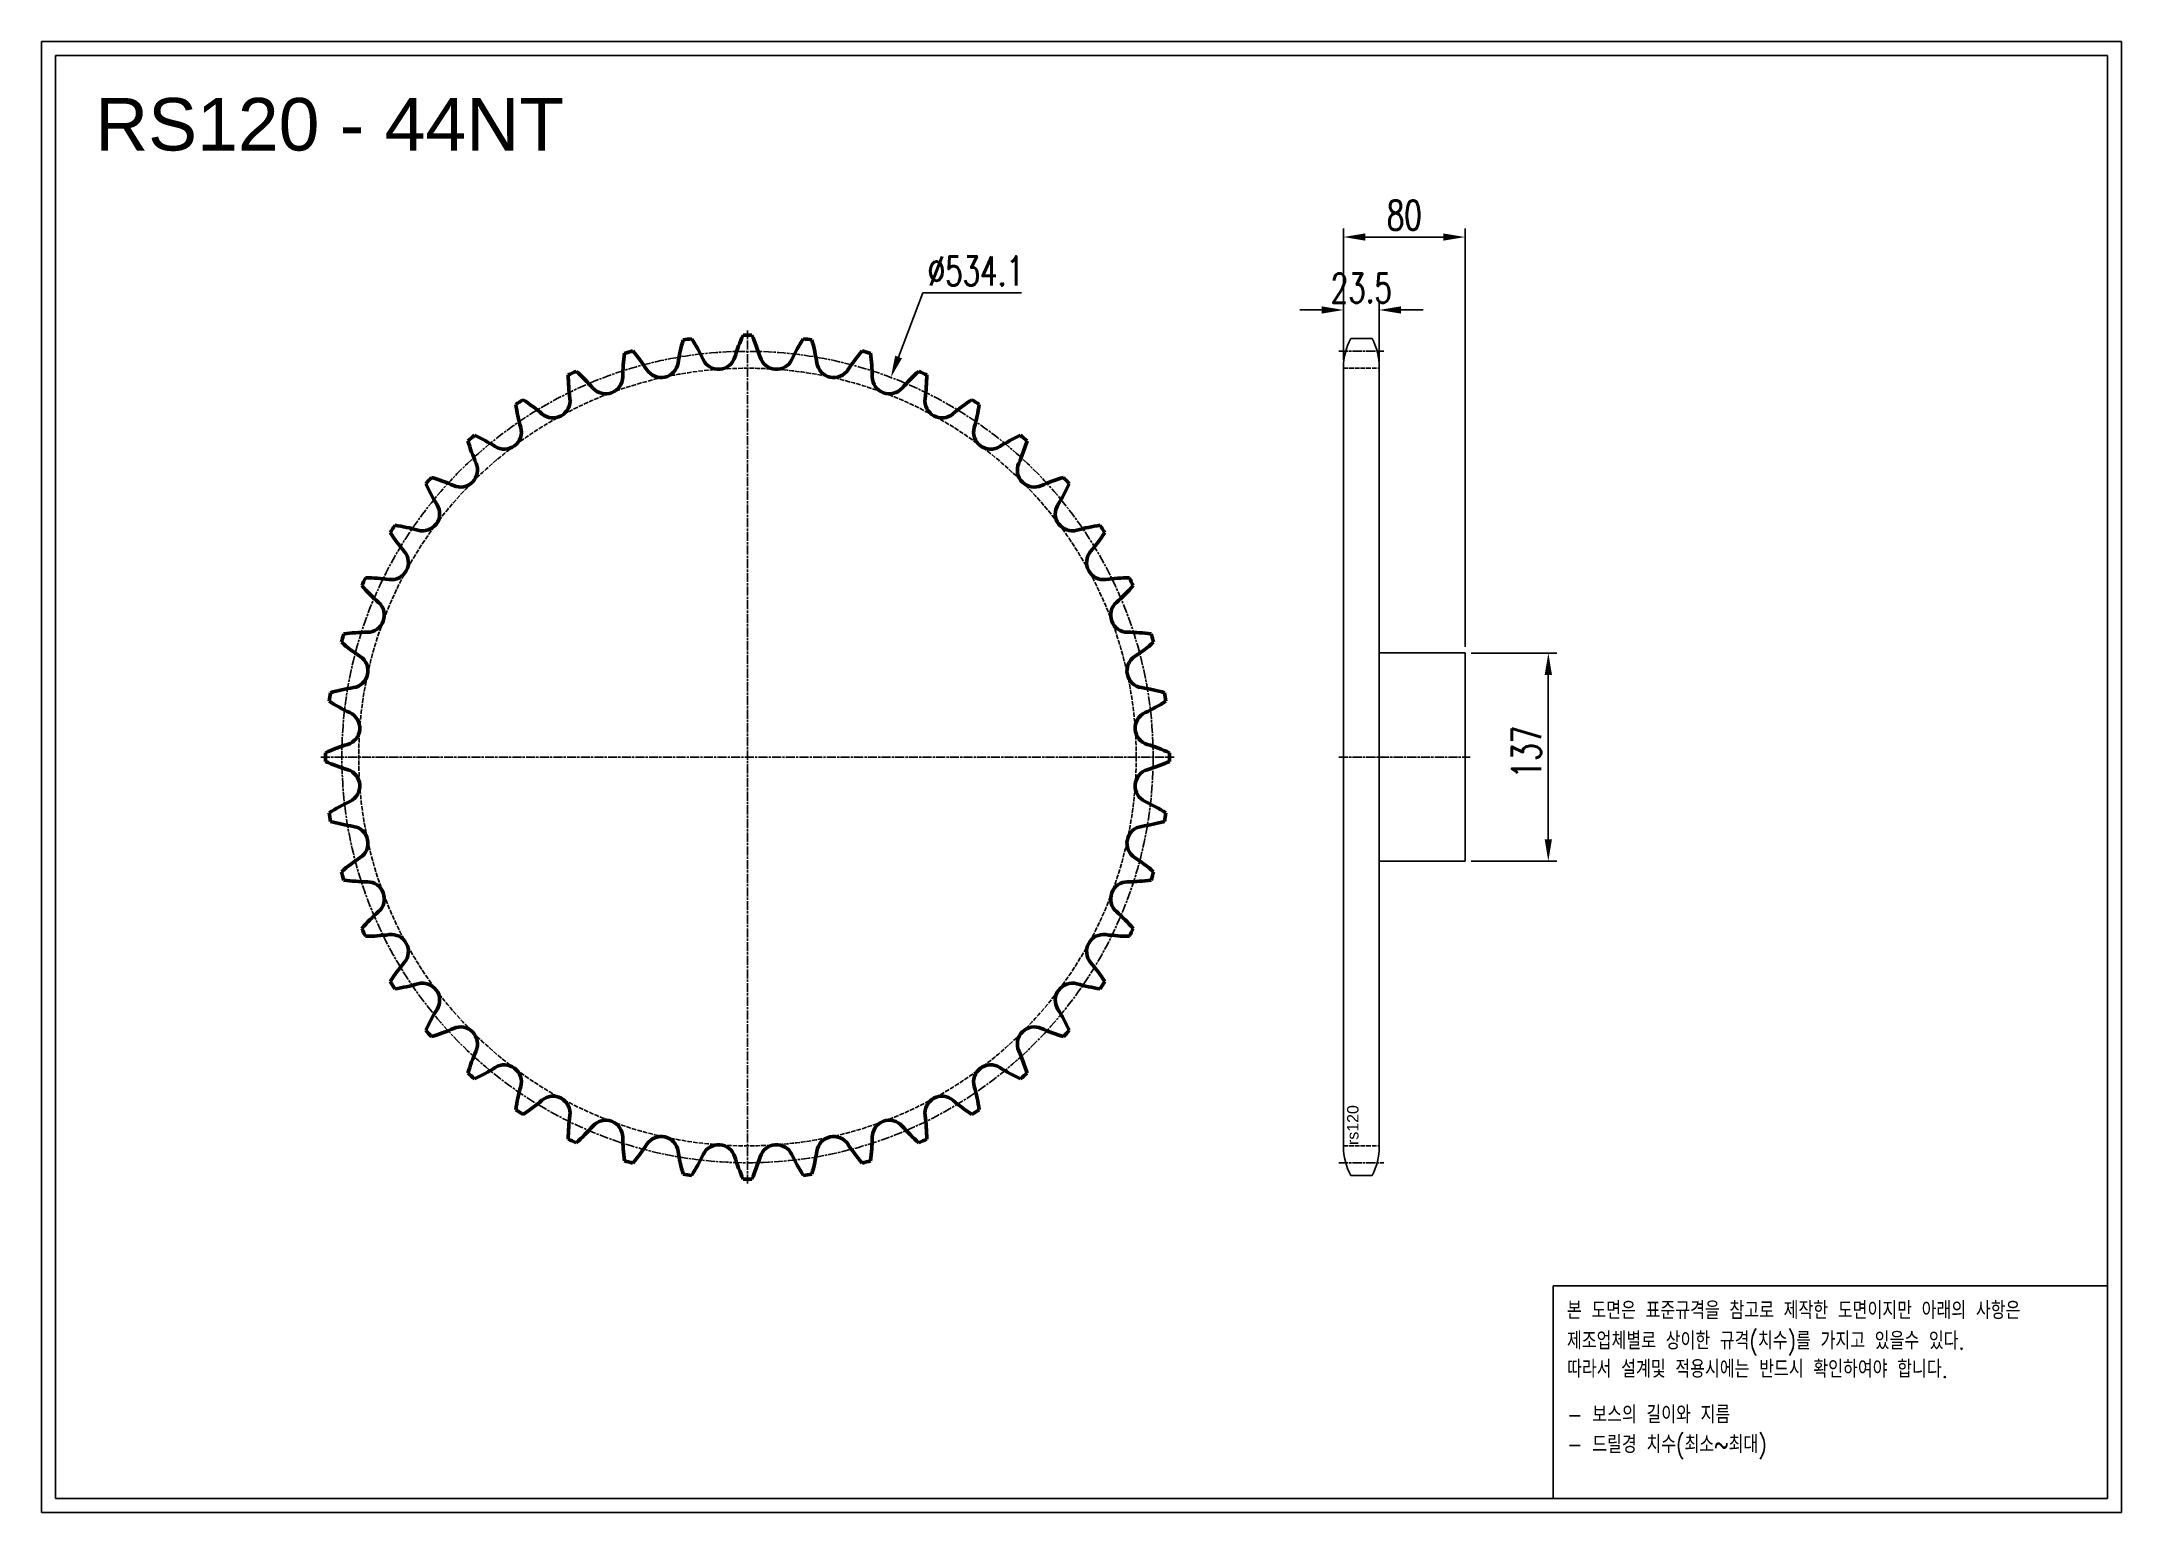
# Model space of a CAD drawing. Header units: millimetres. Extents: x -61616 to -60247, y 42126 to 43094.
import ezdxf

# ---------------------------------------------------------------- set-up
doc = ezdxf.new("R2010")
doc.units = ezdxf.units.MM
for name, pattern in [('AM_ISO02W050', [7.5, 6, -1.5]), ('AM_ISO02W050x2', [3.75, 3, -0.75]), ('AM_ISO08W050', [18, 12, -1.5, 3, -1.5]), ('AM_ISO08W050x2', [9, 6, -0.75, 1.5, -0.75])]:
    doc.linetypes.add(name, pattern=pattern)
for name, color, linetype, lineweight in [('AM_0N', 7, 'Continuous', 50), ('AM_3N', 6, 'AM_ISO02W050', 25), ('AM_7', 4, 'AM_ISO08W050', 25), ('AM_7N', 4, 'AM_ISO08W050', 25)]:
    doc.layers.add(name, color=color, linetype=linetype, lineweight=lineweight)
doc.layers.add('S-DIM', color=7, linetype='Continuous')
doc.styles.add('HAN', font='ROMANS.shx', dxfattribs={"width": 0.7, "bigfont": 'whgtxt.shx'})
doc.styles.add('HSG', font='SIMPLEX.shx', dxfattribs={"width": 0.7, "bigfont": 'HSG.shx'})
doc.styles.get("Standard").update_dxf_attribs({"font": 'arial.ttf'})
doc.dimstyles.new('APP32', dxfattribs={"dimscale": 8, "dimtxt": 2.4, "dimasz": 1.8, "dimexe": 0.7, "dimexo": 0.5, "dimgap": 0.6, "dimtad": 1, "dimtoh": 1, "dimdec": 1, "dimrnd": 0.01, "dimzin": 9, "dimdsep": 46, "dimtxsty": 'HSG', "dimcen": 0, "dimclrd": 1, "dimclre": 1, "dimclrt": 256, "dimazin": 2, "dimtp": 1, "dimtm": 1, "dimtfac": 0.5, "dimtdec": 1, "dimtofl": 0, "dimtmove": 0, "dimatfit": 3, "dimfxl": 0, "dimtvp": 1, "dimtolj": 2, "dimlwd": -1, "dimlwe": -1, "dimarcsym": 0})

# ---------------------------------------------------------------- blocks, each defined once
blk = doc.blocks.new('*D1')
at = {"layer": 'Defpoints', "color": 0, "transparency": 16777216}
for p in [(-61057.2, 42872.9), (-61246, 42373.2)]:
    blk.add_point(p, dxfattribs=at)
at = {"layer": 'S-DIM', "color": 1, "transparency": 16777216}
for p, q in [((-61036.2, 42928.5), (-61052.2, 42886.3)), ((-60971.3, 42928.5), (-61036.2, 42928.5))]:
    blk.add_line(p, q, dxfattribs=at)
blk.add_solid([(-61054.4, 42887.2), (-61049.9, 42885.5), (-61057.2, 42872.9)], dxfattribs=at)
at = {"layer": 'S-DIM', "transparency": 16777216, "insert": (-61001.3, 42942.9), "char_height": 19.2, "attachment_point": 5, "style": 'HSG'}
blk.add_mtext('\\A2;∅534.1', dxfattribs=at)
blk = doc.blocks.new('*D2')
at = {"layer": 'Defpoints', "color": 0, "transparency": 16777216}
for p in [(-60679.2, 42691.5), (-60679.2, 42554.5), (-60624.4, 42554.5)]:
    blk.add_point(p, dxfattribs=at)
at = {"layer": 'S-DIM', "color": 1, "transparency": 16777216}
for p, q in [((-60675.2, 42691.5), (-60618.8, 42691.5)), ((-60624.4, 42677.1), (-60624.4, 42568.9)), ((-60675.2, 42554.5), (-60618.8, 42554.5))]:
    blk.add_line(p, q, dxfattribs=at)
for points in [[(-60626.8, 42677.1), (-60622, 42677.1), (-60624.4, 42691.5)], [(-60626.8, 42568.9), (-60622, 42568.9), (-60624.4, 42554.5)]]:
    blk.add_solid(points, dxfattribs=at)
at = {"layer": 'S-DIM', "transparency": 16777216, "insert": (-60638.8, 42626.3), "char_height": 19.2, "attachment_point": 5, "rotation": 90, "style": 'HSG'}
blk.add_mtext('\\A2;137', dxfattribs=at)
blk = doc.blocks.new('*D3')
at = {"layer": 'Defpoints', "color": 0, "transparency": 16777216}
for p in [(-60735.7, 42917.3), (-60759.2, 42880.2), (-60735.7, 42879.5)]:
    blk.add_point(p, dxfattribs=at)
at = {"layer": 'S-DIM', "color": 1, "transparency": 16777216}
for p, q in [((-60759.2, 42884.2), (-60759.2, 42922.9)), ((-60735.7, 42883.5), (-60735.7, 42922.9)), ((-60773.6, 42917.3), (-60788, 42917.3)), ((-60721.3, 42917.3), (-60706.9, 42917.3))]:
    blk.add_line(p, q, dxfattribs=at)
for points in [[(-60773.6, 42919.7), (-60773.6, 42914.9), (-60759.2, 42917.3)], [(-60721.3, 42919.7), (-60721.3, 42914.9), (-60735.7, 42917.3)]]:
    blk.add_solid(points, dxfattribs=at)
at = {"layer": 'S-DIM', "transparency": 16777216, "insert": (-60747.5, 42931.7), "char_height": 19.2, "attachment_point": 5, "style": 'HSG'}
blk.add_mtext('\\A2;23.5', dxfattribs=at)
blk = doc.blocks.new('*D4')
at = {"layer": 'Defpoints', "color": 0, "transparency": 16777216}
for p in [(-60679.2, 42965.3), (-60759.2, 42880.2), (-60679.2, 42691.5)]:
    blk.add_point(p, dxfattribs=at)
at = {"layer": 'S-DIM', "color": 1, "transparency": 16777216}
for p, q in [((-60759.2, 42884.2), (-60759.2, 42970.9)), ((-60744.8, 42965.3), (-60693.6, 42965.3)), ((-60679.2, 42695.5), (-60679.2, 42970.9))]:
    blk.add_line(p, q, dxfattribs=at)
for points in [[(-60744.8, 42967.7), (-60744.8, 42962.9), (-60759.2, 42965.3)], [(-60693.6, 42967.7), (-60693.6, 42962.9), (-60679.2, 42965.3)]]:
    blk.add_solid(points, dxfattribs=at)
at = {"layer": 'S-DIM', "transparency": 16777216, "insert": (-60719.2, 42979.7), "char_height": 19.2, "attachment_point": 5, "style": 'HSG'}
blk.add_mtext('\\A2;80', dxfattribs=at)
blk = doc.blocks.new('notice1')
at = {"color": 4}
blk.add_lwpolyline([(-22142.12, 1735.9), (-22053.8, 1735.9), (-22053.8, 1702.07), (-22142.12, 1702.07)], close=True, dxfattribs=at)
at = {"color": 4, "style": 'HAN', "width": 0.8}
for s, p in [('본 도면은 표준규격을 참고로 제작한 도면이지만 아래의 사항은', (-22139.9, 1730.62)), ('제조업체별로 상이한 규격(치수)를 가지고 있을수 있다.', (-22139.9, 1725.78)), ('따라서 설계및 적용시에는 반드시 확인하여야 합니다.', (-22139.9, 1721.28)), ('- 보스의 길이와 지름', (-22139.9, 1714.03)), ('- 드릴경 치수(최소~최대)', (-22139.9, 1709.27))]:
    blk.add_text(s, height=2.7949, dxfattribs=at).set_placement(p)

msp = doc.modelspace()

# ---------------------------------------------------------------- linework, layer by layer
for p, q in [((-60754.49, 42898.49), (-60740.46, 42898.49)), ((-60759.22, 42879.49), (-60759.22, 42366.6)), ((-60735.72, 42879.49), (-60735.72, 42366.6)), ((-60735.72, 42691.54), (-60679.22, 42691.54)), ((-60679.22, 42691.54), (-60679.22, 42554.54)), ((-60679.22, 42554.54), (-60735.72, 42554.54)), ((-60754.49, 42347.6), (-60740.46, 42347.6))]:
    msp.add_line(p, q)
for points in [[(-61616.29, 43093.94), (-60247.14, 43093.94), (-60247.14, 42125.86), (-61616.29, 42125.86)], [(-61607.07, 43084.72), (-60256.36, 43084.72), (-60256.36, 42135.08), (-61607.07, 42135.08)]]:
    msp.add_lwpolyline(points, close=True)
for centre, start, end in [((-60718.72, 42879.49), 152.02179, 180), ((-60776.22, 42879.49), 0, 27.97821), ((-60718.72, 42366.6), 180, 207.97821), ((-60776.22, 42366.6), 332.02179, 0)]:
    msp.add_arc(centre, 40.5, start, end)
at = {"layer": 'AM_0N'}
for centre, radius, start, end in [((-61076.01, 42863.71), 122.71, 163.9769, 171.25), ((-61151.6, 42623.04), 277.78, 97.59405, 98.76959), ((-61291.93, 42832.66), 122.71, 25.11364, 32.38673), ((-61042.52, 42850.5), 122.71, 155.79508, 163.06818), ((-61151.6, 42623.04), 277.78, 89.41223, 90.58777), ((-61260.67, 42850.5), 122.71, 16.93182, 24.20492), ((-61011.26, 42832.66), 122.71, 147.61327, 154.88636), ((-61151.6, 42623.04), 277.78, 81.23041, 82.40595), ((-61227.19, 42863.71), 122.71, 8.75, 16.0231), ((-61111.03, 42872.02), 122.71, 172.15872, 179.43182), ((-61151.6, 42623.04), 277.78, 105.77587, 106.95141), ((-61320.33, 42810.56), 122.71, 33.29545, 40.56855), ((-61208.38, 42884.08), 11.23, 213.29545, 351.25), ((-61170.65, 42889.51), 11.23, 205.11364, 343.06818), ((-61132.54, 42889.51), 11.23, 196.93182, 334.88636), ((-61094.81, 42884.08), 11.23, 188.75, 326.70455), ((-60982.86, 42810.56), 122.71, 139.43145, 146.70455), ((-61151.6, 42623.04), 277.78, 73.04859, 74.22413), ((-61192.17, 42872.02), 122.71, 0.56818, 7.84128), ((-61151.6, 42623.04), 277.78, 113.95768, 115.13323), ((-61146.87, 42875.26), 122.71, 180.34054, 187.61364), ((-61345.3, 42784.64), 122.71, 41.47727, 48.75037), ((-61244.95, 42873.34), 11.23, 221.47727, 359.43182), ((-61058.24, 42873.34), 11.23, 180.56818, 318.52273), ((-60957.89, 42784.64), 122.71, 131.24963, 138.52273), ((-61151.6, 42623.04), 277.78, 64.86677, 66.04232), ((-61156.32, 42875.26), 122.71, 352.38636, 359.65946), ((-61151.6, 42623.04), 277.78, 122.1395, 123.31504), ((-61182.81, 42873.36), 122.71, 188.52236, 195.79545), ((-61366.33, 42755.42), 122.71, 49.65909, 56.93219), ((-61279.63, 42857.51), 11.23, 229.65909, 7.61364), ((-61023.57, 42857.51), 11.23, 172.38636, 310.34091), ((-60936.87, 42755.42), 122.71, 123.06781, 130.34091), ((-61151.6, 42623.04), 277.78, 56.68496, 57.8605), ((-61120.38, 42873.36), 122.71, 344.20455, 351.47764), ((-61151.6, 42623.04), 277.78, 130.32132, 131.49686), ((-61218.12, 42866.37), 122.71, 196.70418, 203.97727), ((-61382.98, 42723.52), 122.71, 57.84091, 65.11401), ((-61311.69, 42836.9), 11.23, 237.84091, 15.79545), ((-60991.5, 42836.9), 11.23, 164.20455, 302.15909), ((-60920.21, 42723.52), 122.71, 114.88599, 122.15909), ((-61085.07, 42866.37), 122.71, 336.02273, 343.29582), ((-61151.6, 42623.04), 277.78, 48.50314, 49.67868), ((-61340.5, 42811.94), 11.23, 246.02273, 23.97727), ((-60962.7, 42811.94), 11.23, 156.02273, 293.97727), ((-61151.6, 42623.04), 277.78, 138.50314, 139.67868), ((-61252.07, 42854.43), 122.71, 204.88599, 212.15909), ((-61394.92, 42689.56), 122.71, 66.02273, 73.29582), ((-60908.27, 42689.56), 122.71, 106.70418, 113.97727), ((-61051.12, 42854.43), 122.71, 327.84091, 335.11401), ((-61151.6, 42623.04), 277.78, 40.32132, 41.49686), ((-61365.46, 42783.14), 11.23, 254.20455, 32.15909), ((-60937.74, 42783.14), 11.23, 147.84091, 285.79545), ((-61151.6, 42623.04), 277.78, 146.68496, 147.8605), ((-61401.92, 42654.26), 122.71, 74.20455, 81.47764), ((-60901.28, 42654.26), 122.71, 98.52236, 105.79545), ((-61151.6, 42623.04), 277.78, 32.1395, 33.31504), ((-61283.98, 42837.77), 122.71, 213.06781, 220.34091), ((-61019.22, 42837.77), 122.71, 319.65909, 326.93219), ((-61386.06, 42751.07), 11.23, 262.38636, 40.34091), ((-60917.13, 42751.07), 11.23, 139.65909, 277.61364), ((-61151.6, 42623.04), 277.78, 154.86677, 156.04232), ((-61313.19, 42816.75), 122.71, 221.24963, 228.52273), ((-61403.81, 42618.32), 122.71, 82.38636, 89.65946), ((-60899.38, 42618.32), 122.71, 90.34054, 97.61364), ((-60990, 42816.75), 122.71, 311.47727, 318.75037), ((-61151.6, 42623.04), 277.78, 23.95768, 25.13323), ((-61401.9, 42716.4), 11.23, 270.56818, 48.52273), ((-60901.29, 42716.4), 11.23, 131.47727, 269.43182), ((-61151.6, 42623.04), 277.78, 163.04859, 164.22413), ((-61400.57, 42582.47), 122.71, 90.56818, 97.84128), ((-60902.62, 42582.47), 122.71, 82.15872, 89.43182), ((-61151.6, 42623.04), 277.78, 15.77587, 16.95141), ((-61339.11, 42791.78), 122.71, 229.43145, 236.70455), ((-60964.08, 42791.78), 122.71, 303.29545, 310.56855), ((-61412.64, 42679.83), 11.23, 278.75, 56.70455), ((-60890.56, 42679.83), 11.23, 123.29545, 261.25), ((-61151.6, 42623.04), 277.78, 171.23041, 172.40595), ((-61392.26, 42547.45), 122.71, 98.75, 106.0231), ((-60910.93, 42547.45), 122.71, 73.9769, 81.25), ((-61151.6, 42623.04), 277.78, 7.59405, 8.76959), ((-61361.22, 42763.37), 122.71, 237.61327, 244.88636), ((-61418.06, 42642.1), 11.23, 286.93182, 64.88636), ((-60885.13, 42642.1), 11.23, 115.11364, 253.06818), ((-60941.98, 42763.37), 122.71, 295.11364, 302.38673), ((-61151.6, 42623.04), 277.78, 179.41223, 180.58777), ((-61379.05, 42513.97), 122.71, 106.93182, 114.20492), ((-60924.14, 42513.97), 122.71, 65.79508, 73.06818), ((-61151.6, 42623.04), 277.78, 359.41223, 0.58777), ((-61379.05, 42732.11), 122.71, 245.79508, 253.06818), ((-61418.06, 42603.98), 11.23, 295.11364, 73.06818), ((-60885.13, 42603.98), 11.23, 106.93182, 244.88636), ((-60924.14, 42732.11), 122.71, 286.93182, 294.20492), ((-61361.22, 42482.71), 122.71, 115.11364, 122.38673), ((-61151.6, 42623.04), 277.78, 187.59405, 188.76959), ((-61392.26, 42698.63), 122.71, 253.9769, 261.25), ((-60910.93, 42698.63), 122.71, 278.75, 286.0231), ((-60941.98, 42482.71), 122.71, 57.61327, 64.88636), ((-61151.6, 42623.04), 277.78, 351.23041, 352.40595), ((-61412.64, 42566.26), 11.23, 303.29545, 81.25), ((-60890.56, 42566.26), 11.23, 98.75, 236.70455), ((-61339.11, 42454.31), 122.71, 123.29545, 130.56855), ((-60964.08, 42454.31), 122.71, 49.43145, 56.70455), ((-61151.6, 42623.04), 277.78, 195.77587, 196.95141), ((-61400.57, 42663.61), 122.71, 262.15872, 269.43182), ((-61401.9, 42529.68), 11.23, 311.47727, 89.43182), ((-60901.29, 42529.68), 11.23, 90.56818, 228.52273), ((-60902.62, 42663.61), 122.71, 270.56818, 277.84128), ((-61151.6, 42623.04), 277.78, 343.04859, 344.22413), ((-61313.19, 42429.34), 122.71, 131.47727, 138.75037), ((-60990, 42429.34), 122.71, 41.24963, 48.52273), ((-61151.6, 42623.04), 277.78, 203.95768, 205.13323), ((-61403.81, 42627.77), 122.71, 270.34054, 277.61364), ((-61386.06, 42495.01), 11.23, 319.65909, 97.61364), ((-60917.13, 42495.01), 11.23, 82.38636, 220.34091), ((-60899.38, 42627.77), 122.71, 262.38636, 269.65946), ((-61151.6, 42623.04), 277.78, 334.86677, 336.04232), ((-61283.98, 42408.31), 122.71, 139.65909, 146.93219), ((-61019.22, 42408.31), 122.71, 33.06781, 40.34091), ((-61151.6, 42623.04), 277.78, 212.1395, 213.31504), ((-61401.92, 42591.83), 122.71, 278.52236, 285.79545), ((-61365.46, 42462.95), 11.23, 327.84091, 105.79545), ((-60937.74, 42462.95), 11.23, 74.20455, 212.15909), ((-60901.28, 42591.83), 122.71, 254.20455, 261.47764), ((-61151.6, 42623.04), 277.78, 326.68496, 327.8605), ((-61252.07, 42391.66), 122.71, 147.84091, 155.11401), ((-61394.92, 42556.52), 122.71, 286.70418, 293.97727), ((-61340.5, 42434.14), 11.23, 336.02273, 113.97727), ((-60962.7, 42434.14), 11.23, 66.02273, 203.97727), ((-60908.27, 42556.52), 122.71, 246.02273, 253.29582), ((-61051.12, 42391.66), 122.71, 24.88599, 32.15909), ((-61151.6, 42623.04), 277.78, 220.32132, 221.49686), ((-61151.6, 42623.04), 277.78, 318.50314, 319.67868), ((-61218.12, 42379.71), 122.71, 156.02273, 163.29582), ((-61382.98, 42522.57), 122.71, 294.88599, 302.15909), ((-61311.69, 42409.18), 11.23, 344.20455, 122.15909), ((-60991.5, 42409.18), 11.23, 57.84091, 195.79545), ((-60920.21, 42522.57), 122.71, 237.84091, 245.11401), ((-61085.07, 42379.71), 122.71, 16.70418, 23.97727), ((-61151.6, 42623.04), 277.78, 228.50314, 229.67868), ((-61182.81, 42372.72), 122.71, 164.20455, 171.47764), ((-61120.38, 42372.72), 122.71, 8.52236, 15.79545), ((-61151.6, 42623.04), 277.78, 310.32132, 311.49686), ((-61151.6, 42623.04), 277.78, 236.68496, 237.8605), ((-61366.33, 42490.66), 122.71, 303.06781, 310.34091), ((-61279.63, 42388.57), 11.23, 352.38636, 130.34091), ((-61023.57, 42388.57), 11.23, 49.65909, 187.61364), ((-60936.87, 42490.66), 122.71, 229.65909, 236.93219), ((-61151.6, 42623.04), 277.78, 302.1395, 303.31504), ((-61146.87, 42370.83), 122.71, 172.38636, 179.65946), ((-61345.3, 42461.45), 122.71, 311.24963, 318.52273), ((-61244.95, 42372.74), 11.23, 0.56818, 138.52273), ((-61058.24, 42372.74), 11.23, 41.47727, 179.43182), ((-60957.89, 42461.45), 122.71, 221.47727, 228.75037), ((-61156.32, 42370.83), 122.71, 0.34054, 7.61364), ((-61151.6, 42623.04), 277.78, 244.86677, 246.04232), ((-61111.03, 42374.07), 122.71, 180.56818, 187.84128), ((-61320.33, 42435.53), 122.71, 319.43145, 326.70455), ((-61208.38, 42362), 11.23, 8.75, 146.70455), ((-61076.01, 42382.38), 122.71, 188.75, 196.0231), ((-61170.65, 42356.58), 11.23, 16.93182, 154.88636), ((-61132.54, 42356.58), 11.23, 25.11364, 163.06818), ((-61227.19, 42382.38), 122.71, 343.9769, 351.25), ((-61094.81, 42362), 11.23, 33.29545, 171.25), ((-60982.86, 42435.53), 122.71, 213.29545, 220.56855), ((-61192.17, 42374.07), 122.71, 352.15872, 359.43182), ((-61151.6, 42623.04), 277.78, 293.95768, 295.13323), ((-61151.6, 42623.04), 277.78, 253.04859, 254.22413), ((-61151.6, 42623.04), 277.78, 261.23041, 262.40595), ((-61291.93, 42413.42), 122.71, 327.61327, 334.88636), ((-61042.52, 42395.58), 122.71, 196.93182, 204.20492), ((-61260.67, 42395.58), 122.71, 335.79508, 343.06818), ((-61011.26, 42413.42), 122.71, 205.11364, 212.38673), ((-61151.6, 42623.04), 277.78, 277.59405, 278.76959), ((-61151.6, 42623.04), 277.78, 285.77587, 286.95141), ((-61151.6, 42623.04), 277.78, 269.41223, 270.58777)]:
    msp.add_arc(centre, radius, start, end, dxfattribs=at)
at = {"layer": 'AM_3N', "linetype": 'AM_ISO02W050x2'}
for p, q in [((-60759.22, 42878.96), (-60735.72, 42878.96)), ((-60759.22, 42367.12), (-60735.72, 42367.12))]:
    msp.add_line(p, q, dxfattribs=at)
msp.add_circle((-61151.6, 42623.04), 255.92, dxfattribs=at)
at = {"layer": 'AM_7', "linetype": 'AM_ISO08W050x2'}
for p, q in [((-60762.22, 42890.08), (-60732.72, 42890.08)), ((-60762.22, 42623.04), (-60675.79, 42623.04)), ((-60762.22, 42356.01), (-60732.72, 42356.01))]:
    msp.add_line(p, q, dxfattribs=at)
msp.add_circle((-61151.6, 42623.04), 267.03, dxfattribs=at)
at = {"layer": 'AM_7N', "linetype": 'AM_ISO08W050x2'}
for p, q in [((-61151.6, 42342.26), (-61151.6, 42903.83)), ((-61432.38, 42623.04), (-60870.81, 42623.04))]:
    msp.add_line(p, q, dxfattribs=at)

# ---------------------------------------------------------------- block references
at = {"xscale": 4.131952105881599, "yscale": 4.131952105881599, "zscale": 4.131952105881599}
msp.add_blockref('notice1', (30868.87, 35102.22), dxfattribs=at)

# ---------------------------------------------------------------- texts
msp.add_text('RS120 - 44NT', height=34.5744).set_placement((-61581.03, 43022.25))
msp.add_text('rs120', height=7.5, rotation=90).set_placement((-60749.38, 42367.7))

# ---------------------------------------------------------------- dimensions: what is measured, and where the dimension line sits
at = {"layer": 'S-DIM'}
dim = msp.add_linear_dim(base=(-60679.22, 42965.34), p1=(-60759.22, 42880.23), p2=(-60679.22, 42691.54), dimstyle='APP32', dxfattribs=at)
dim.commit()
dim.dimension.update_dxf_attribs({"geometry": '*D4', "text_midpoint": (-60719.22, 42979.74)})
dim = msp.add_diameter_dim_2p(p1=(-61245.95, 42373.23), p2=(-61057.24, 42872.85), dimstyle='APP32', dxfattribs=at)
dim.commit()
dim.dimension.update_dxf_attribs({"geometry": '*D1', "text_midpoint": (-61001.35, 42928.5), "dimtype": 131})
dim = msp.add_linear_dim(base=(-60735.72, 42917.34), p1=(-60759.22, 42880.23), p2=(-60735.72, 42879.49), dimstyle='APP32', dxfattribs=at)
dim.commit()
dim.dimension.update_dxf_attribs({"geometry": '*D3', "text_midpoint": (-60747.47, 42917.34), "dimtype": 128})
dim = msp.add_linear_dim(base=(-60624.37, 42554.54), p1=(-60679.22, 42691.54), p2=(-60679.22, 42554.54), angle=90, dimstyle='APP32', dxfattribs=at)
dim.commit()
dim.dimension.update_dxf_attribs({"geometry": '*D2', "text_midpoint": (-60624.37, 42626.26), "dimtype": 128})

doc.saveas('drawing.dxf')
